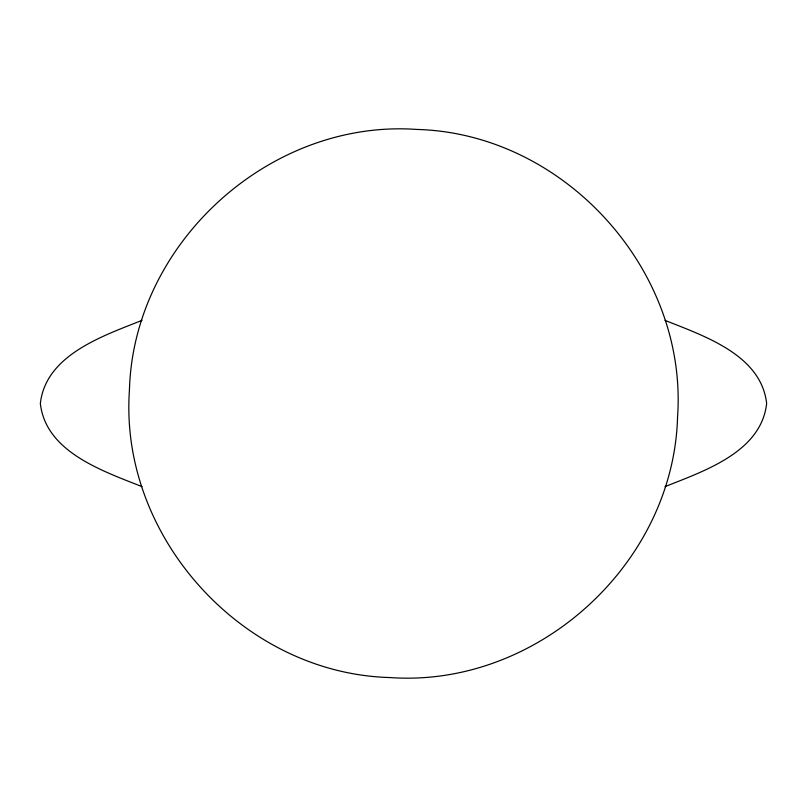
<?xml version="1.0" encoding="UTF-8"?>
<svg xmlns="http://www.w3.org/2000/svg" width="807" height="807" viewBox="0 0 807 807"><rect width="100%" height="100%" fill="white"/><g stroke="black" fill="none" stroke-linecap="round" stroke-linejoin="round"><path stroke-width="1.21" d="M142.012 320.359C103.185 335.894 45.767 354.818 40.35 403.5C45.767 452.182 103.185 471.106 142.012 486.641M664.988 486.641C703.805 471.106 761.253 452.182 766.64 403.5C761.253 354.818 703.805 335.894 664.988 320.359M129.443 390.033C118.972 536.877 242.877 673.583 390.033 677.557C536.877 688.028 673.583 564.123 677.557 416.967C688.028 270.123 564.123 133.417 416.967 129.443C270.123 118.972 133.417 242.877 129.443 390.033"/></g></svg>
